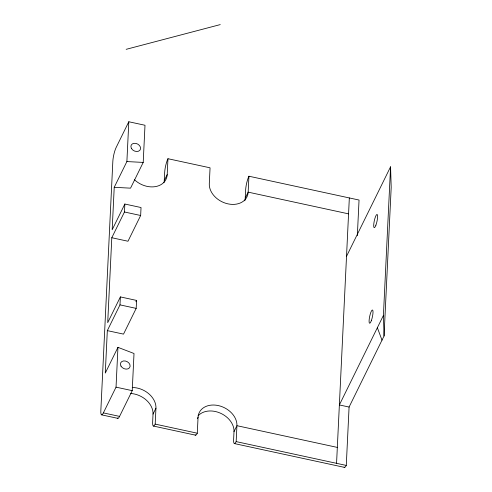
<?xml version="1.0" encoding="UTF-8"?>
<svg xmlns="http://www.w3.org/2000/svg" width="492" height="492" viewBox="0 0 492 492"><rect width="100%" height="100%" fill="white"/><g stroke="black" fill="none" stroke-linecap="round" stroke-linejoin="round"><path stroke-width="0.74" d="M107.324 330.624L123.523 334.123L136.186 308.379L136.573 300.421L120.374 296.916L119.993 304.88L107.324 330.624L105.282 373.084L117.951 347.34L134.015 353.496L132.231 390.654L119.562 416.398A10.154 2.066 -77.8 0 1 117.391 417.997M111.795 237.734L127.988 241.24L140.657 215.496L141.038 207.532L124.845 204.032L124.464 211.99L111.795 237.734L107.711 322.66L120.374 296.916M114.224 187.311L130.546 188.159L143.209 162.415L144.999 125.263L128.806 121.758L126.887 161.567L114.224 187.311L112.176 229.776L124.845 204.032M128.806 121.758L116.137 147.502A10.154 2.066 -77.8 0 0 112.834 161.407L100.829 410.875A10.154 2.066 -77.8 0 0 103.369 412.893L116.032 387.149L117.951 347.34M132.231 387.505A20.307 15.393 26.2 0 1 155.952 408.175L153.03 414.116L152.649 422.081A10.154 2.066 -77.8 0 0 155.189 424.104L197.292 433.206L198.061 417.284A20.307 15.393 26.2 0 1 218.257 405.562A20.307 15.393 26.2 0 1 236.923 425.691L337.327 447.406M164.002 182.618A20.307 15.393 26.2 0 0 164.267 180.576L164.654 172.612A10.154 2.066 -77.8 0 1 167.957 158.713L210.059 167.815L209.297 183.744A20.307 15.393 26.2 0 0 227.962 203.866A20.307 15.393 26.2 0 0 248.159 192.144L348.564 213.86M155.189 424.104L155.952 408.175M164.267 180.576L167.194 174.635L167.957 158.713M236.16 441.613L236.923 425.691L234.001 431.632L233.62 439.59A10.154 2.066 -77.8 0 0 236.16 441.613L346.276 465.426L349.086 407.044L384.049 335.993L391.195 187.372L390.568 166.806L346.522 256.326M244.807 200.791A20.307 15.393 26.2 0 0 245.237 198.085L245.619 190.127A10.154 2.066 -77.8 0 1 248.927 176.222L359.049 200.041L357.333 235.674M248.927 176.222L248.159 192.144L245.237 198.085M336.559 463.329L349.332 197.938M384.049 335.993L383.416 315.421L390.568 166.806M135.903 301.774L136.573 300.421M197.409 418.606L198.061 417.284M383.416 315.421L339.369 404.941L349.086 407.044M126.167 49.329L220.244 24.6M126.887 161.567L143.209 162.415M124.464 211.99L140.657 215.496M119.993 304.88L136.186 308.379M116.032 387.149L132.231 390.654M103.369 412.893L119.562 416.398M101.666 414.867L117.859 418.366M153.486 426.072L195.588 435.18M234.456 443.587L344.578 467.4M377.37 327.709L381.995 340.163M130.731 393.489A20.307 15.393 26.2 0 1 153.03 414.116M198.122 415.826A20.307 15.393 26.2 0 1 220.336 413.132A20.307 15.393 26.2 0 1 234.001 431.632M346.276 465.426A10.154 2.066 -77.8 0 1 344.105 467.025M167.194 174.635A20.307 15.393 26.2 0 1 155.165 186.659A20.307 15.393 26.2 0 1 134.5 179.758M197.292 433.206A10.154 2.066 -77.8 0 1 195.121 434.805M120.977 366.097A5.08 3.85 26.2 0 0 129.39 367.918A5.08 3.85 26.2 0 0 125.472 361.036A5.08 3.85 26.2 0 0 120.977 366.097M131.45 148.473A5.08 3.85 26.2 0 0 139.863 150.294A5.08 3.85 26.2 0 0 135.946 143.412A5.08 3.85 26.2 0 0 131.45 148.473M375.906 225.17A6.771 1.378 -77.8 0 0 377.21 214.512A6.771 1.378 -77.8 0 0 373.834 223.522A6.771 1.378 -77.8 0 0 375.906 225.17M371.312 320.71A6.771 1.378 -77.8 0 0 372.61 310.052A6.771 1.378 -77.8 0 0 369.234 319.062A6.771 1.378 -77.8 0 0 371.312 320.71"/></g></svg>
